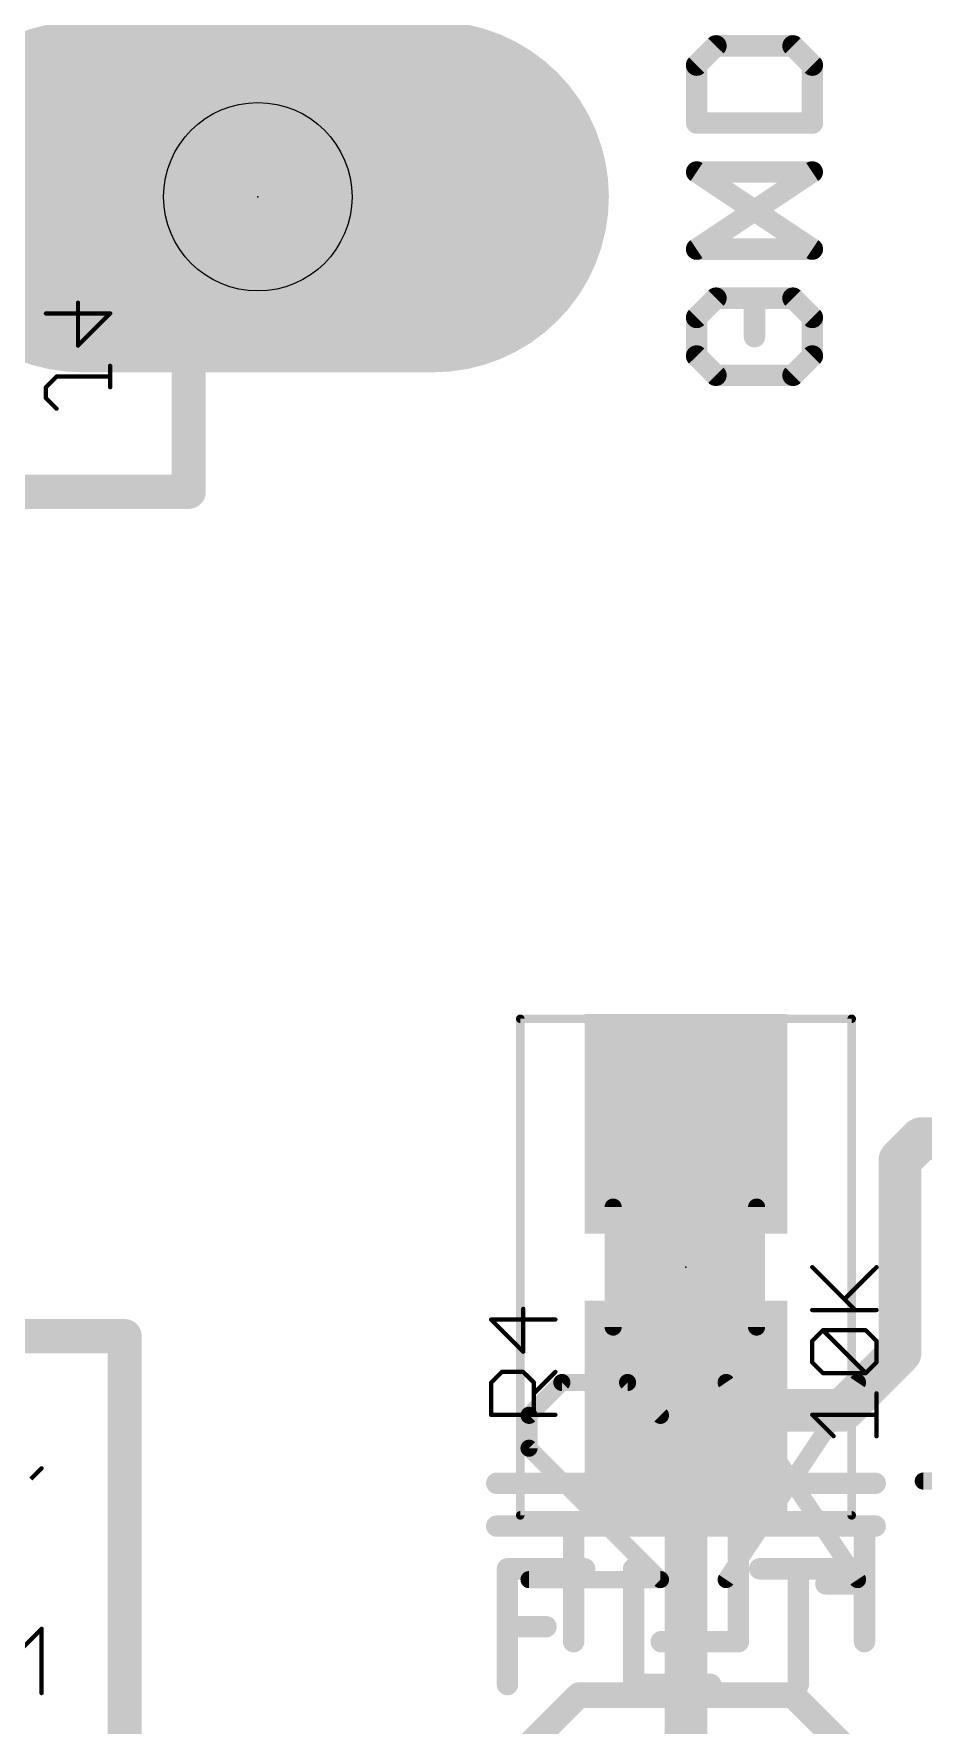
# Model space of a CAD drawing. Extents: x -98 to 26, y -2 to 26.
# Drawn here: x 6.29 to 11.57, y 4.9 to 14.94 of the extents above; entities that cross this region are included whole.
import ezdxf

# ---------------------------------------------------------------- set-up
doc = ezdxf.new("R2010")
doc.units = 0
for name, color, linetype in [('1', 12, 'CONTINUOUS'), ('17', 110, 'CONTINUOUS'), ('21', 53, 'CONTINUOUS'), ('22', 53, 'CONTINUOUS'), ('23', 53, 'CONTINUOUS'), ('25', 253, 'CONTINUOUS'), ('26', 253, 'CONTINUOUS'), ('27', 253, 'CONTINUOUS'), ('28', 253, 'CONTINUOUS'), ('29', 253, 'CONTINUOUS'), ('30', 253, 'CONTINUOUS'), ('31', 253, 'CONTINUOUS'), ('39', 12, 'CONTINUOUS'), ('44', 253, 'CONTINUOUS'), ('51', 53, 'CONTINUOUS')]:
    doc.layers.add(name, color=color, linetype=linetype)

# ---------------------------------------------------------------- blocks, each defined once
blk = doc.blocks.new('LONGP100')
at = {"const_width": 1}
blk.add_lwpolyline([(-0.5, 0), (0.5, 0)], dxfattribs=at)
at = {"const_width": 0.5}
for points in [[(-0.5, 0.25, 1), (-0.5, -0.25)], [(0.5, -0.25, 1), (0.5, 0.25)]]:
    blk.add_lwpolyline(points, format="xyb", dxfattribs=at)
blk = doc.blocks.new('ROUNDP')
at = {"const_width": 0.5}
blk.add_lwpolyline([(0, -0.25, 1), (0, 0.25, 1), (0, -0.25)], format="xyb", dxfattribs=at)
blk = doc.blocks.new('RECT')
blk.add_solid([(-0.5, -0.5), (0.5, -0.5), (-0.5, 0.5), (0.5, 0.5)])

msp = doc.modelspace()

# ---------------------------------------------------------------- linework, layer by layer
at = {"layer": '1', "const_width": 0.254}
for points in [[(11.557, 8.382), (11.43, 8.255)], [(15.24, 8.382), (11.557, 8.382)], [(11.43, 8.255), (11.43, 7.112)], [(11.43, 7.112), (11.088, 6.77)], [(10.16, 6.77), (11.088, 6.77)], [(10.16, 6.77), (10.16, 3.81)]]:
    msp.add_lwpolyline(points, dxfattribs=at)
at = {"layer": '1', "const_width": 0.127}
for points in [[(11.557, 8.4455, 1), (11.557, 8.3185)], [(11.6019, 8.3371, 1), (11.5121, 8.4269)], [(11.4935, 8.255, 1), (11.3665, 8.255)], [(11.3851, 8.2999, 1), (11.4749, 8.2101)], [(11.4749, 7.0671, 1), (11.3851, 7.1569)], [(11.3665, 7.112, 1), (11.4935, 7.112)], [(10.16, 6.8335, 1), (10.16, 6.7065)], [(10.2235, 6.77, 1), (10.0965, 6.77)], [(11.0431, 6.8149, 1), (11.1329, 6.7251)], [(11.088, 6.7065, 1), (11.088, 6.8335)]]:
    msp.add_lwpolyline(points, format="xyb", dxfattribs=at)
at = {"layer": '21', "const_width": 0.127}
for points in [[(10.3373, 14.8653), (10.2229, 14.7509)], [(10.7949, 14.8653), (10.3373, 14.8653)], [(10.9093, 14.7509), (10.7949, 14.8653)], [(10.2229, 14.7509), (10.2229, 14.4077)], [(10.9093, 14.4077), (10.9093, 14.7509)], [(10.2229, 14.4077), (10.9093, 14.4077)], [(10.2229, 13.6593), (10.9093, 14.1169)], [(10.9093, 14.1169), (10.2229, 14.1169)], [(10.9093, 13.6593), (10.2229, 13.6593)], [(10.3373, 13.3685), (10.2229, 13.2541)], [(10.7949, 13.3685), (10.5661, 13.3685)], [(10.5661, 13.3685), (10.5661, 13.1397)], [(10.9093, 13.2541), (10.7949, 13.3685)], [(10.2229, 13.2541), (10.2229, 13.0253)], [(10.9093, 13.0253), (10.9093, 13.2541)], [(10.2229, 13.0253), (10.3373, 12.9109)], [(10.7949, 12.9109), (10.9093, 13.0253)], [(10.3373, 12.9109), (10.7949, 12.9109)], [(9.0374, 6.0833), (11.2826, 6.0833)], [(9.1009, 5.1435), (9.1009, 5.8299)], [(9.1009, 5.8299), (9.5585, 5.8299)], [(9.8493, 5.8299), (9.8493, 5.1435)], [(10.5977, 5.8299), (11.0553, 5.8299)], [(10.8265, 5.1435), (10.8265, 5.8299)], [(9.1009, 5.4867), (9.3297, 5.4867)], [(9.8493, 5.1435), (10.3069, 5.1435)]]:
    msp.add_lwpolyline(points, dxfattribs=at)
at = {"layer": '21', "const_width": 0.0635}
for points in [[(10.3373, 14.897, 1), (10.3373, 14.8335)], [(10.3598, 14.8428, 1), (10.3149, 14.8877)], [(10.8174, 14.8877, 1), (10.7725, 14.8428)], [(10.7949, 14.8335, 1), (10.7949, 14.897)], [(10.2547, 14.7509, 1), (10.1912, 14.7509)], [(10.2005, 14.7733, 1), (10.2454, 14.7284)], [(10.9411, 14.7509, 1), (10.8775, 14.7509)], [(10.8868, 14.7284, 1), (10.9318, 14.7733)], [(10.2229, 14.4395, 1), (10.2229, 14.376)], [(10.9093, 14.376, 1), (10.9093, 14.4395)], [(10.1912, 14.4077, 1), (10.2547, 14.4077)], [(10.8775, 14.4077, 1), (10.9411, 14.4077)], [(10.2229, 14.1486, 1), (10.2229, 14.0851)], [(10.9269, 14.0905, 1), (10.8917, 14.1433)], [(10.9093, 14.0851, 1), (10.9093, 14.1486)], [(10.2229, 13.691, 1), (10.2229, 13.6275)], [(10.2053, 13.6857, 1), (10.2405, 13.6329)], [(10.9093, 13.6275, 1), (10.9093, 13.691)], [(10.3598, 13.346, 1), (10.3149, 13.3909)], [(10.5661, 13.4002, 1), (10.5661, 13.3367)], [(10.5979, 13.3685, 1), (10.5344, 13.3685)], [(10.8174, 13.3909, 1), (10.7725, 13.346)], [(10.7949, 13.3367, 1), (10.7949, 13.4002)], [(10.2547, 13.2541, 1), (10.1912, 13.2541)], [(10.2005, 13.2765, 1), (10.2454, 13.2316)], [(10.9411, 13.2541, 1), (10.8775, 13.2541)], [(10.8868, 13.2316, 1), (10.9318, 13.2765)], [(10.5344, 13.1397, 1), (10.5979, 13.1397)], [(10.2454, 13.0477, 1), (10.2005, 13.0028)], [(10.1912, 13.0253, 1), (10.2547, 13.0253)], [(10.8775, 13.0253, 1), (10.9411, 13.0253)], [(10.9318, 13.0028, 1), (10.8868, 13.0477)], [(10.3373, 12.9426, 1), (10.3373, 12.8791)], [(10.3149, 12.8884, 1), (10.3598, 12.9333)], [(10.7725, 12.9333, 1), (10.8174, 12.8884)], [(10.7949, 12.8791, 1), (10.7949, 12.9426)], [(9.0374, 6.1151, 1), (9.0374, 6.0516)], [(11.2826, 6.0516, 1), (11.2826, 6.1151)], [(9.1326, 5.8299, 1), (9.0691, 5.8299)], [(9.1009, 5.8616, 1), (9.1009, 5.7981)], [(9.5585, 5.7981, 1), (9.5585, 5.8616)], [(9.881, 5.8299, 1), (9.8175, 5.8299)], [(10.5977, 5.8616, 1), (10.5977, 5.7981)], [(10.8583, 5.8299, 1), (10.7948, 5.8299)], [(11.0553, 5.7981, 1), (11.0553, 5.8616)], [(9.1009, 5.5184, 1), (9.1009, 5.4549)], [(9.3297, 5.4549, 1), (9.3297, 5.5184)], [(9.0691, 5.1435, 1), (9.1326, 5.1435)], [(9.8493, 5.1753, 1), (9.8493, 5.1118)], [(9.8175, 5.1435, 1), (9.881, 5.1435)], [(10.3069, 5.1118, 1), (10.3069, 5.1753)], [(10.7948, 5.1435, 1), (10.8583, 5.1435)]]:
    msp.add_lwpolyline(points, format="xyb", dxfattribs=at)
at = {"layer": '22'}
for points, const_width in [([(7.21, 12.22), (7.21, 19.22)], 0.2032), ([(10.2235, 14.7509), (10.3379, 14.8653)], 0.127), ([(10.3379, 14.8653), (10.7955, 14.8653)], 0.127), ([(10.7955, 14.8653), (10.9099, 14.7509)], 0.127), ([(10.2235, 14.4077), (10.2235, 14.7509)], 0.127), ([(10.9099, 14.7509), (10.9099, 14.4077)], 0.127), ([(10.9099, 14.4077), (10.2235, 14.4077)], 0.127), ([(10.9099, 13.6593), (10.2235, 14.1169)], 0.127), ([(10.2235, 14.1169), (10.9099, 14.1169)], 0.127), ([(10.2235, 13.6593), (10.9099, 13.6593)], 0.127), ([(10.2235, 13.2541), (10.3379, 13.3685)], 0.127), ([(10.3379, 13.3685), (10.5667, 13.3685)], 0.127), ([(10.5667, 13.3685), (10.5667, 13.1397)], 0.127), ([(10.7955, 13.3685), (10.9099, 13.2541)], 0.127), ([(10.2235, 13.0253), (10.2235, 13.2541)], 0.127), ([(10.9099, 13.2541), (10.9099, 13.0253)], 0.127), ([(10.3379, 12.9109), (10.2235, 13.0253)], 0.127), ([(10.9099, 13.0253), (10.7955, 12.9109)], 0.127), ([(10.7955, 12.9109), (10.3379, 12.9109)], 0.127), ([(1.01, 12.22), (7.21, 12.22)], 0.2032), ([(6.83, 7.21), (-0.17, 7.21)], 0.2032), ([(6.83, 1.01), (6.83, 7.21)], 0.2032), ([(11.2826, 6.3373), (9.0374, 6.3373)], 0.127), ([(9.7223, 6.0839), (9.2647, 6.0839)], 0.127), ([(9.4935, 5.3975), (9.4935, 6.0839)], 0.127), ([(10.4707, 6.0839), (10.4707, 5.3975)], 0.127), ([(11.2191, 6.0839), (10.7615, 6.0839)], 0.127), ([(11.2191, 5.3975), (11.2191, 6.0839)], 0.127), ([(11.2191, 5.7407), (10.9903, 5.7407)], 0.127), ([(10.4707, 5.3975), (10.0131, 5.3975)], 0.127), ([(8.89, 4.445), (9.525, 5.08)], 0.1524), ([(9.525, 5.08), (10.795, 5.08)], 0.1524), ([(10.795, 5.08), (11.43, 4.445)], 0.1524)]:
    msp.add_lwpolyline(points, dxfattribs=dict(at, const_width=const_width))
for points, const_width in [([(10.3379, 14.8971, 1), (10.3379, 14.8336)], 0.0635), ([(10.3603, 14.8428, 1), (10.3154, 14.8878)], 0.0635), ([(10.8179, 14.8878, 1), (10.773, 14.8428)], 0.0635), ([(10.7955, 14.8336, 1), (10.7955, 14.8971)], 0.0635), ([(10.201, 14.7734, 1), (10.246, 14.7284)], 0.0635), ([(10.2553, 14.7509, 1), (10.1918, 14.7509)], 0.0635), ([(10.9416, 14.7509, 1), (10.8781, 14.7509)], 0.0635), ([(10.8874, 14.7284, 1), (10.9323, 14.7734)], 0.0635), ([(10.2235, 14.4395, 1), (10.2235, 14.376)], 0.0635), ([(10.9099, 14.376, 1), (10.9099, 14.4395)], 0.0635), ([(10.1918, 14.4077, 1), (10.2553, 14.4077)], 0.0635), ([(10.8781, 14.4077, 1), (10.9416, 14.4077)], 0.0635), ([(10.2411, 14.1433, 1), (10.2059, 14.0905)], 0.0635), ([(10.2235, 14.1486, 1), (10.2235, 14.0851)], 0.0635), ([(10.9099, 14.0851, 1), (10.9099, 14.1486)], 0.0635), ([(10.2235, 13.691, 1), (10.2235, 13.6275)], 0.0635), ([(10.8923, 13.6329, 1), (10.9275, 13.6857)], 0.0635), ([(10.9099, 13.6275, 1), (10.9099, 13.691)], 0.0635), ([(10.3379, 13.4002, 1), (10.3379, 13.3367)], 0.0635), ([(10.3603, 13.346, 1), (10.3154, 13.3909)], 0.0635), ([(10.5984, 13.3685, 1), (10.5349, 13.3685)], 0.0635), ([(10.5667, 13.3367, 1), (10.5667, 13.4002)], 0.0635), ([(10.8179, 13.3909, 1), (10.773, 13.346)], 0.0635), ([(10.201, 13.2765, 1), (10.246, 13.2316)], 0.0635), ([(10.2553, 13.2541, 1), (10.1918, 13.2541)], 0.0635), ([(10.9416, 13.2541, 1), (10.8781, 13.2541)], 0.0635), ([(10.8874, 13.2316, 1), (10.9323, 13.2765)], 0.0635), ([(10.5349, 13.1397, 1), (10.5984, 13.1397)], 0.0635), ([(10.246, 13.0477, 1), (10.201, 13.0028)], 0.0635), ([(10.1918, 13.0253, 1), (10.2553, 13.0253)], 0.0635), ([(10.8781, 13.0253, 1), (10.9416, 13.0253)], 0.0635), ([(10.9323, 13.0028, 1), (10.8874, 13.0477)], 0.0635), ([(10.3379, 12.9426, 1), (10.3379, 12.8791)], 0.0635), ([(10.3154, 12.8884, 1), (10.3603, 12.9333)], 0.0635), ([(10.773, 12.9333, 1), (10.8179, 12.8884)], 0.0635), ([(10.7955, 12.8791, 1), (10.7955, 12.9426)], 0.0635), ([(7.1592, 12.22, 1), (7.2608, 12.22)], 0.1016), ([(7.21, 12.1692, 1), (7.21, 12.2708)], 0.1016), ([(6.8808, 7.21, 1), (6.7792, 7.21)], 0.1016), ([(6.83, 7.1592, 1), (6.83, 7.2608)], 0.1016), ([(9.0374, 6.369, 1), (9.0374, 6.3056)], 0.0635), ([(11.2826, 6.3056, 1), (11.2826, 6.369)], 0.0635), ([(9.2647, 6.1156, 1), (9.2647, 6.0521)], 0.0635), ([(9.5252, 6.0839, 1), (9.4617, 6.0839)], 0.0635), ([(9.7223, 6.0521, 1), (9.7223, 6.1156)], 0.0635), ([(10.5025, 6.0839, 1), (10.439, 6.0839)], 0.0635), ([(10.7615, 6.1156, 1), (10.7615, 6.0521)], 0.0635), ([(11.2509, 6.0839, 1), (11.1874, 6.0839)], 0.0635), ([(11.2191, 6.0521, 1), (11.2191, 6.1156)], 0.0635), ([(10.9903, 5.7724, 1), (10.9903, 5.7089)], 0.0635), ([(11.2191, 5.7089, 1), (11.2191, 5.7724)], 0.0635), ([(9.4617, 5.3975, 1), (9.5252, 5.3975)], 0.0635), ([(10.0131, 5.4292, 1), (10.0131, 5.3658)], 0.0635), ([(10.439, 5.3975, 1), (10.5025, 5.3975)], 0.0635), ([(10.4707, 5.3658, 1), (10.4707, 5.4292)], 0.0635), ([(11.1874, 5.3975, 1), (11.2509, 5.3975)], 0.0635), ([(9.525, 5.1181, 1), (9.525, 5.0419)], 0.0762), ([(9.5519, 5.0531, 1), (9.4981, 5.1069)], 0.0762), ([(10.8219, 5.1069, 1), (10.7681, 5.0531)], 0.0762), ([(10.795, 5.0419, 1), (10.795, 5.1181)], 0.0762)]:
    msp.add_lwpolyline(points, format="xyb", dxfattribs=dict(at, const_width=const_width))
at = {"layer": '23'}
for p in [(7.62, 13.97), (10.16, 7.62)]:
    msp.add_point(p, dxfattribs=at)
at = {"layer": '25', "const_width": 0.0254}
for points in [[(9.1946, 7.1179), (9.1946, 7.3721)], [(9.3853, 7.3086), (9.004, 7.3086)], [(9.004, 7.3086), (9.1946, 7.1179)], [(9.004, 6.9344), (9.0675, 6.9979)], [(9.004, 6.7437), (9.004, 6.9344)], [(9.0675, 6.9979), (9.1946, 6.9979)], [(9.1946, 6.9979), (9.2582, 6.9344)], [(9.2582, 6.8708), (9.3853, 6.9979)], [(9.2582, 6.9344), (9.2582, 6.7437)], [(9.3853, 6.7437), (9.004, 6.7437)]]:
    msp.add_lwpolyline(points, dxfattribs=at)
at = {"layer": '25', "const_width": 0.0127}
for points in [[(9.201, 7.3721, 1), (9.1883, 7.3721)], [(9.004, 7.3149, 1), (9.004, 7.3022)], [(9.0085, 7.3131, 1), (8.9995, 7.3041)], [(9.3853, 7.3022, 1), (9.3853, 7.3149)], [(9.1901, 7.1134, 1), (9.1991, 7.1224)], [(9.1883, 7.1179, 1), (9.201, 7.1179)], [(9.0103, 6.9344, 1), (8.9976, 6.9344)], [(8.9995, 6.9389, 1), (9.0085, 6.9299)], [(9.0675, 7.0043, 1), (9.0675, 6.9916)], [(9.072, 6.9934, 1), (9.063, 7.0024)], [(9.1991, 7.0024, 1), (9.1901, 6.9934)], [(9.1946, 6.9916, 1), (9.1946, 7.0043)], [(9.2645, 6.9344, 1), (9.2518, 6.9344)], [(9.2537, 6.9299, 1), (9.2627, 6.9389)], [(9.3898, 6.9934, 1), (9.3808, 7.0024)], [(9.2537, 6.8753, 1), (9.2627, 6.8663)], [(8.9976, 6.7437, 1), (9.0103, 6.7437)], [(9.004, 6.7501, 1), (9.004, 6.7374)], [(9.2518, 6.7437, 1), (9.2645, 6.7437)], [(9.3853, 6.7374, 1), (9.3853, 6.7501)]]:
    msp.add_lwpolyline(points, format="xyb", dxfattribs=at)
at = {"layer": '26', "const_width": 0.0127}
for points in [[(6.5597, 13.3411, 1), (6.547, 13.3411)], [(6.3627, 13.2839, 1), (6.3627, 13.2712)], [(6.7485, 13.2731, 1), (6.7395, 13.2821)], [(6.744, 13.2712, 1), (6.744, 13.2839)], [(6.547, 13.0869, 1), (6.5597, 13.0869)], [(6.5489, 13.0914, 1), (6.5579, 13.0824)], [(6.7504, 12.9669, 1), (6.7377, 12.9669)], [(6.3691, 12.8398, 1), (6.3563, 12.8398)], [(6.3582, 12.8443, 1), (6.3672, 12.8353)], [(6.4263, 12.9097, 1), (6.4263, 12.897)], [(6.4307, 12.8989, 1), (6.4218, 12.9079)], [(6.7377, 12.8398, 1), (6.7504, 12.8398)], [(6.744, 12.897, 1), (6.744, 12.9097)], [(6.3563, 12.7763, 1), (6.3691, 12.7763)], [(6.3672, 12.7807, 1), (6.3582, 12.7718)], [(6.4218, 12.7082, 1), (6.4307, 12.7172)], [(6.3418, 6.4218, 1), (6.3328, 6.4307)]]:
    msp.add_lwpolyline(points, format="xyb", dxfattribs=at)
at = {"layer": '26', "const_width": 0.0254}
for points in [[(6.5534, 13.0869), (6.5534, 13.3411)], [(6.3627, 13.2776), (6.744, 13.2776)], [(6.744, 13.2776), (6.5534, 13.0869)], [(6.744, 12.8398), (6.744, 12.9669)], [(6.3627, 12.8398), (6.4263, 12.9034)], [(6.3627, 12.7763), (6.3627, 12.8398)], [(6.4263, 12.9034), (6.744, 12.9034)], [(6.4263, 12.7127), (6.3627, 12.7763)], [(6.3373, 6.4263), (6.2737, 6.3627)]]:
    msp.add_lwpolyline(points, dxfattribs=at)
at = {"layer": '27', "const_width": 0.0254}
for points in [[(11.1632, 7.3651), (10.909, 7.6193)], [(11.0996, 7.4287), (11.2903, 7.6193)], [(10.909, 7.3651), (11.2903, 7.3651)], [(10.909, 7.1816), (10.9725, 7.2451)], [(10.9725, 7.2451), (11.2267, 7.2451)], [(11.2267, 6.9909), (10.9725, 7.2451)], [(11.2267, 7.2451), (11.2903, 7.1816)], [(10.909, 7.0545), (10.909, 7.1816)], [(11.2903, 7.1816), (11.2903, 7.0545)], [(10.9725, 6.9909), (10.909, 7.0545)], [(11.2903, 7.0545), (11.2267, 6.9909)], [(11.2267, 6.9909), (10.9725, 6.9909)], [(11.2903, 6.6167), (11.2903, 6.8709)], [(11.0361, 6.6167), (10.909, 6.7438)], [(10.909, 6.7438), (11.2903, 6.7438)]]:
    msp.add_lwpolyline(points, dxfattribs=at)
at = {"layer": '27', "const_width": 0.0127}
for points in [[(10.9135, 7.6238, 1), (10.9045, 7.6148)], [(11.2948, 7.6148, 1), (11.2858, 7.6238)], [(11.0951, 7.4332, 1), (11.1041, 7.4242)], [(10.909, 7.3715, 1), (10.909, 7.3588)], [(11.1587, 7.3606, 1), (11.1677, 7.3696)], [(11.2903, 7.3588, 1), (11.2903, 7.3715)], [(10.9725, 7.2515, 1), (10.9725, 7.2388)], [(10.977, 7.2496, 1), (10.968, 7.2406)], [(10.977, 7.2406, 1), (10.968, 7.2496)], [(11.2312, 7.2496, 1), (11.2223, 7.2406)], [(11.2267, 7.2388, 1), (11.2267, 7.2515)], [(10.9153, 7.1816, 1), (10.9026, 7.1816)], [(10.9045, 7.1861, 1), (10.9135, 7.1771)], [(11.2966, 7.1816, 1), (11.284, 7.1816)], [(11.2858, 7.1771, 1), (11.2948, 7.1861)], [(10.9135, 7.0589, 1), (10.9045, 7.05)], [(10.9026, 7.0545, 1), (10.9153, 7.0545)], [(11.284, 7.0545, 1), (11.2966, 7.0545)], [(11.2948, 7.05, 1), (11.2858, 7.0589)], [(10.9725, 6.9973, 1), (10.9725, 6.9846)], [(10.968, 6.9864, 1), (10.977, 6.9954)], [(11.2223, 6.9954, 1), (11.2312, 6.9864)], [(11.2223, 6.9864, 1), (11.2312, 6.9954)], [(11.2267, 6.9846, 1), (11.2267, 6.9973)], [(11.2966, 6.8709, 1), (11.284, 6.8709)], [(10.909, 6.7502, 1), (10.909, 6.7375)], [(10.9135, 6.7483, 1), (10.9045, 6.7393)], [(11.2903, 6.7375, 1), (11.2903, 6.7502)], [(11.0316, 6.6122, 1), (11.0406, 6.6212)], [(11.284, 6.6167, 1), (11.2966, 6.6167)]]:
    msp.add_lwpolyline(points, format="xyb", dxfattribs=at)
at = {"layer": '28'}
for points, const_width in [([(9.229, 6.7403), (9.4239, 6.9352)], 0.1016), ([(9.4239, 6.9352), (9.8137, 6.9352)], 0.1016), ([(9.8137, 6.9352), (10.0086, 6.7403)], 0.1016), ([(11.178, 6.9352), (10.3984, 5.7658)], 0.1016), ([(10.3984, 6.9352), (11.178, 5.7658)], 0.1016), ([(9.229, 6.5454), (9.229, 6.7403)], 0.1016), ([(10.0086, 5.7658), (9.229, 6.5454)], 0.1016), ([(12.3474, 6.3505), (11.5678, 6.3505)], 0.1016), ([(9.229, 5.7658), (10.0086, 5.7658)], 0.1016), ([(6.3373, 5.474), (6.2102, 5.3469)], 0.0254), ([(6.3373, 5.0927), (6.3373, 5.474)], 0.0254)]:
    msp.add_lwpolyline(points, dxfattribs=dict(at, const_width=const_width))
for points, const_width in [([(9.4239, 6.9606, 1), (9.4239, 6.9098)], 0.0508), ([(9.4419, 6.9172, 1), (9.406, 6.9532)], 0.0508), ([(9.8317, 6.9532, 1), (9.7958, 6.9172)], 0.0508), ([(9.8137, 6.9098, 1), (9.8137, 6.9606)], 0.0508), ([(10.4195, 6.9493, 1), (10.3773, 6.9211)], 0.0508), ([(11.1991, 6.9211, 1), (11.1569, 6.9493)], 0.0508), ([(9.2544, 6.7403, 1), (9.2036, 6.7403)], 0.0508), ([(9.2111, 6.7583, 1), (9.247, 6.7223)], 0.0508), ([(9.9906, 6.7223, 1), (10.0266, 6.7583)], 0.0508), ([(9.247, 6.5634, 1), (9.2111, 6.5274)], 0.0508), ([(9.2036, 6.5454, 1), (9.2544, 6.5454)], 0.0508), ([(11.5678, 6.3759, 1), (11.5678, 6.3251)], 0.0508), ([(9.229, 5.7912, 1), (9.229, 5.7404)], 0.0508), ([(9.9906, 5.7478, 1), (10.0266, 5.7838)], 0.0508), ([(10.0086, 5.7404, 1), (10.0086, 5.7912)], 0.0508), ([(10.3773, 5.7799, 1), (10.4195, 5.7517)], 0.0508), ([(11.1569, 5.7517, 1), (11.1991, 5.7799)], 0.0508), ([(6.3437, 5.474, 1), (6.3309, 5.474)], 0.0127), ([(6.3418, 5.4695, 1), (6.3328, 5.4785)], 0.0127), ([(6.3309, 5.0927, 1), (6.3437, 5.0927)], 0.0127)]:
    msp.add_lwpolyline(points, format="xyb", dxfattribs=dict(at, const_width=const_width))
at = {"layer": '39', "const_width": 0.0508}
for points in [[(9.177, 6.147), (9.177, 9.093)], [(9.177, 9.093), (11.143, 9.093)], [(11.143, 9.093), (11.143, 6.147)], [(11.143, 6.147), (9.177, 6.147)]]:
    msp.add_lwpolyline(points, dxfattribs=at)
at = {"layer": '39', "const_width": 0.0254}
for points in [[(9.1897, 9.093, 1), (9.1643, 9.093)], [(9.177, 9.1057, 1), (9.177, 9.0803)], [(11.1557, 9.093, 1), (11.1303, 9.093)], [(11.143, 9.0803, 1), (11.143, 9.1057)], [(9.177, 6.1597, 1), (9.177, 6.1343)], [(9.1643, 6.147, 1), (9.1897, 6.147)], [(11.1303, 6.147, 1), (11.1557, 6.147)], [(11.143, 6.1343, 1), (11.143, 6.1597)]]:
    msp.add_lwpolyline(points, format="xyb", dxfattribs=at)
at = {"layer": '44'}
msp.add_circle((7.62, 13.97), 0.5588, dxfattribs=at)
at = {"layer": '51', "const_width": 0.1016}
for points in [[(9.728, 7.264), (9.728, 7.976)], [(10.579, 7.264), (10.579, 7.976)]]:
    msp.add_lwpolyline(points, dxfattribs=at)
at = {"layer": '51', "const_width": 0.0508}
for points in [[(9.7534, 7.976, 1), (9.7026, 7.976)], [(10.6044, 7.976, 1), (10.5536, 7.976)], [(9.7026, 7.264, 1), (9.7534, 7.264)], [(10.5536, 7.264, 1), (10.6044, 7.264)]]:
    msp.add_lwpolyline(points, format="xyb", dxfattribs=at)

# ---------------------------------------------------------------- block references
at = {"layer": '1', "xscale": 1.1, "rotation": 90}
for p in [(10.16, 8.47), (10.16, 6.77)]:
    msp.add_blockref('RECT', p, dxfattribs=at)
at = {"layer": '17', "rotation": 180}
for name, xscale, yscale in [('LONGP100', 1.8796, 1.8796), ('LONGP100', 1.8796, 1.8796), ('ROUNDP', 1.6764, 1.6764), ('ROUNDP', 1.6764, 1.6764)]:
    msp.add_blockref(name, (7.62, 13.97), dxfattribs=dict(at, xscale=xscale, yscale=yscale))
at = {"layer": '21', "xscale": 0.4572, "yscale": 0.762, "rotation": 90}
msp.add_blockref('RECT', (10.16, 7.62), dxfattribs=at)
at = {"layer": '29'}
for name, p, xscale, yscale, rotation in [('LONGP100', (7.62, 13.97), 2.0828, 2.0828, 180), ('RECT', (10.16, 8.47), 1.3032, 1.2032, 90), ('RECT', (10.16, 6.77), 1.3032, 1.2032, 90)]:
    msp.add_blockref(name, p, dxfattribs=dict(at, xscale=xscale, yscale=yscale, rotation=rotation))
at = {"layer": '30', "xscale": 2.0828, "yscale": 2.0828, "rotation": 180}
msp.add_blockref('LONGP100', (7.62, 13.97), dxfattribs=at)
at = {"layer": '31', "xscale": 1.1, "rotation": 90}
for p in [(10.16, 8.47), (10.16, 6.77)]:
    msp.add_blockref('RECT', p, dxfattribs=at)
at = {"layer": '51', "xscale": 0.5001, "yscale": 0.95, "rotation": 90}
for p in [(10.1549, 8.2003), (10.1549, 7.0319)]:
    msp.add_blockref('RECT', p, dxfattribs=at)

doc.saveas('drawing.dxf')
